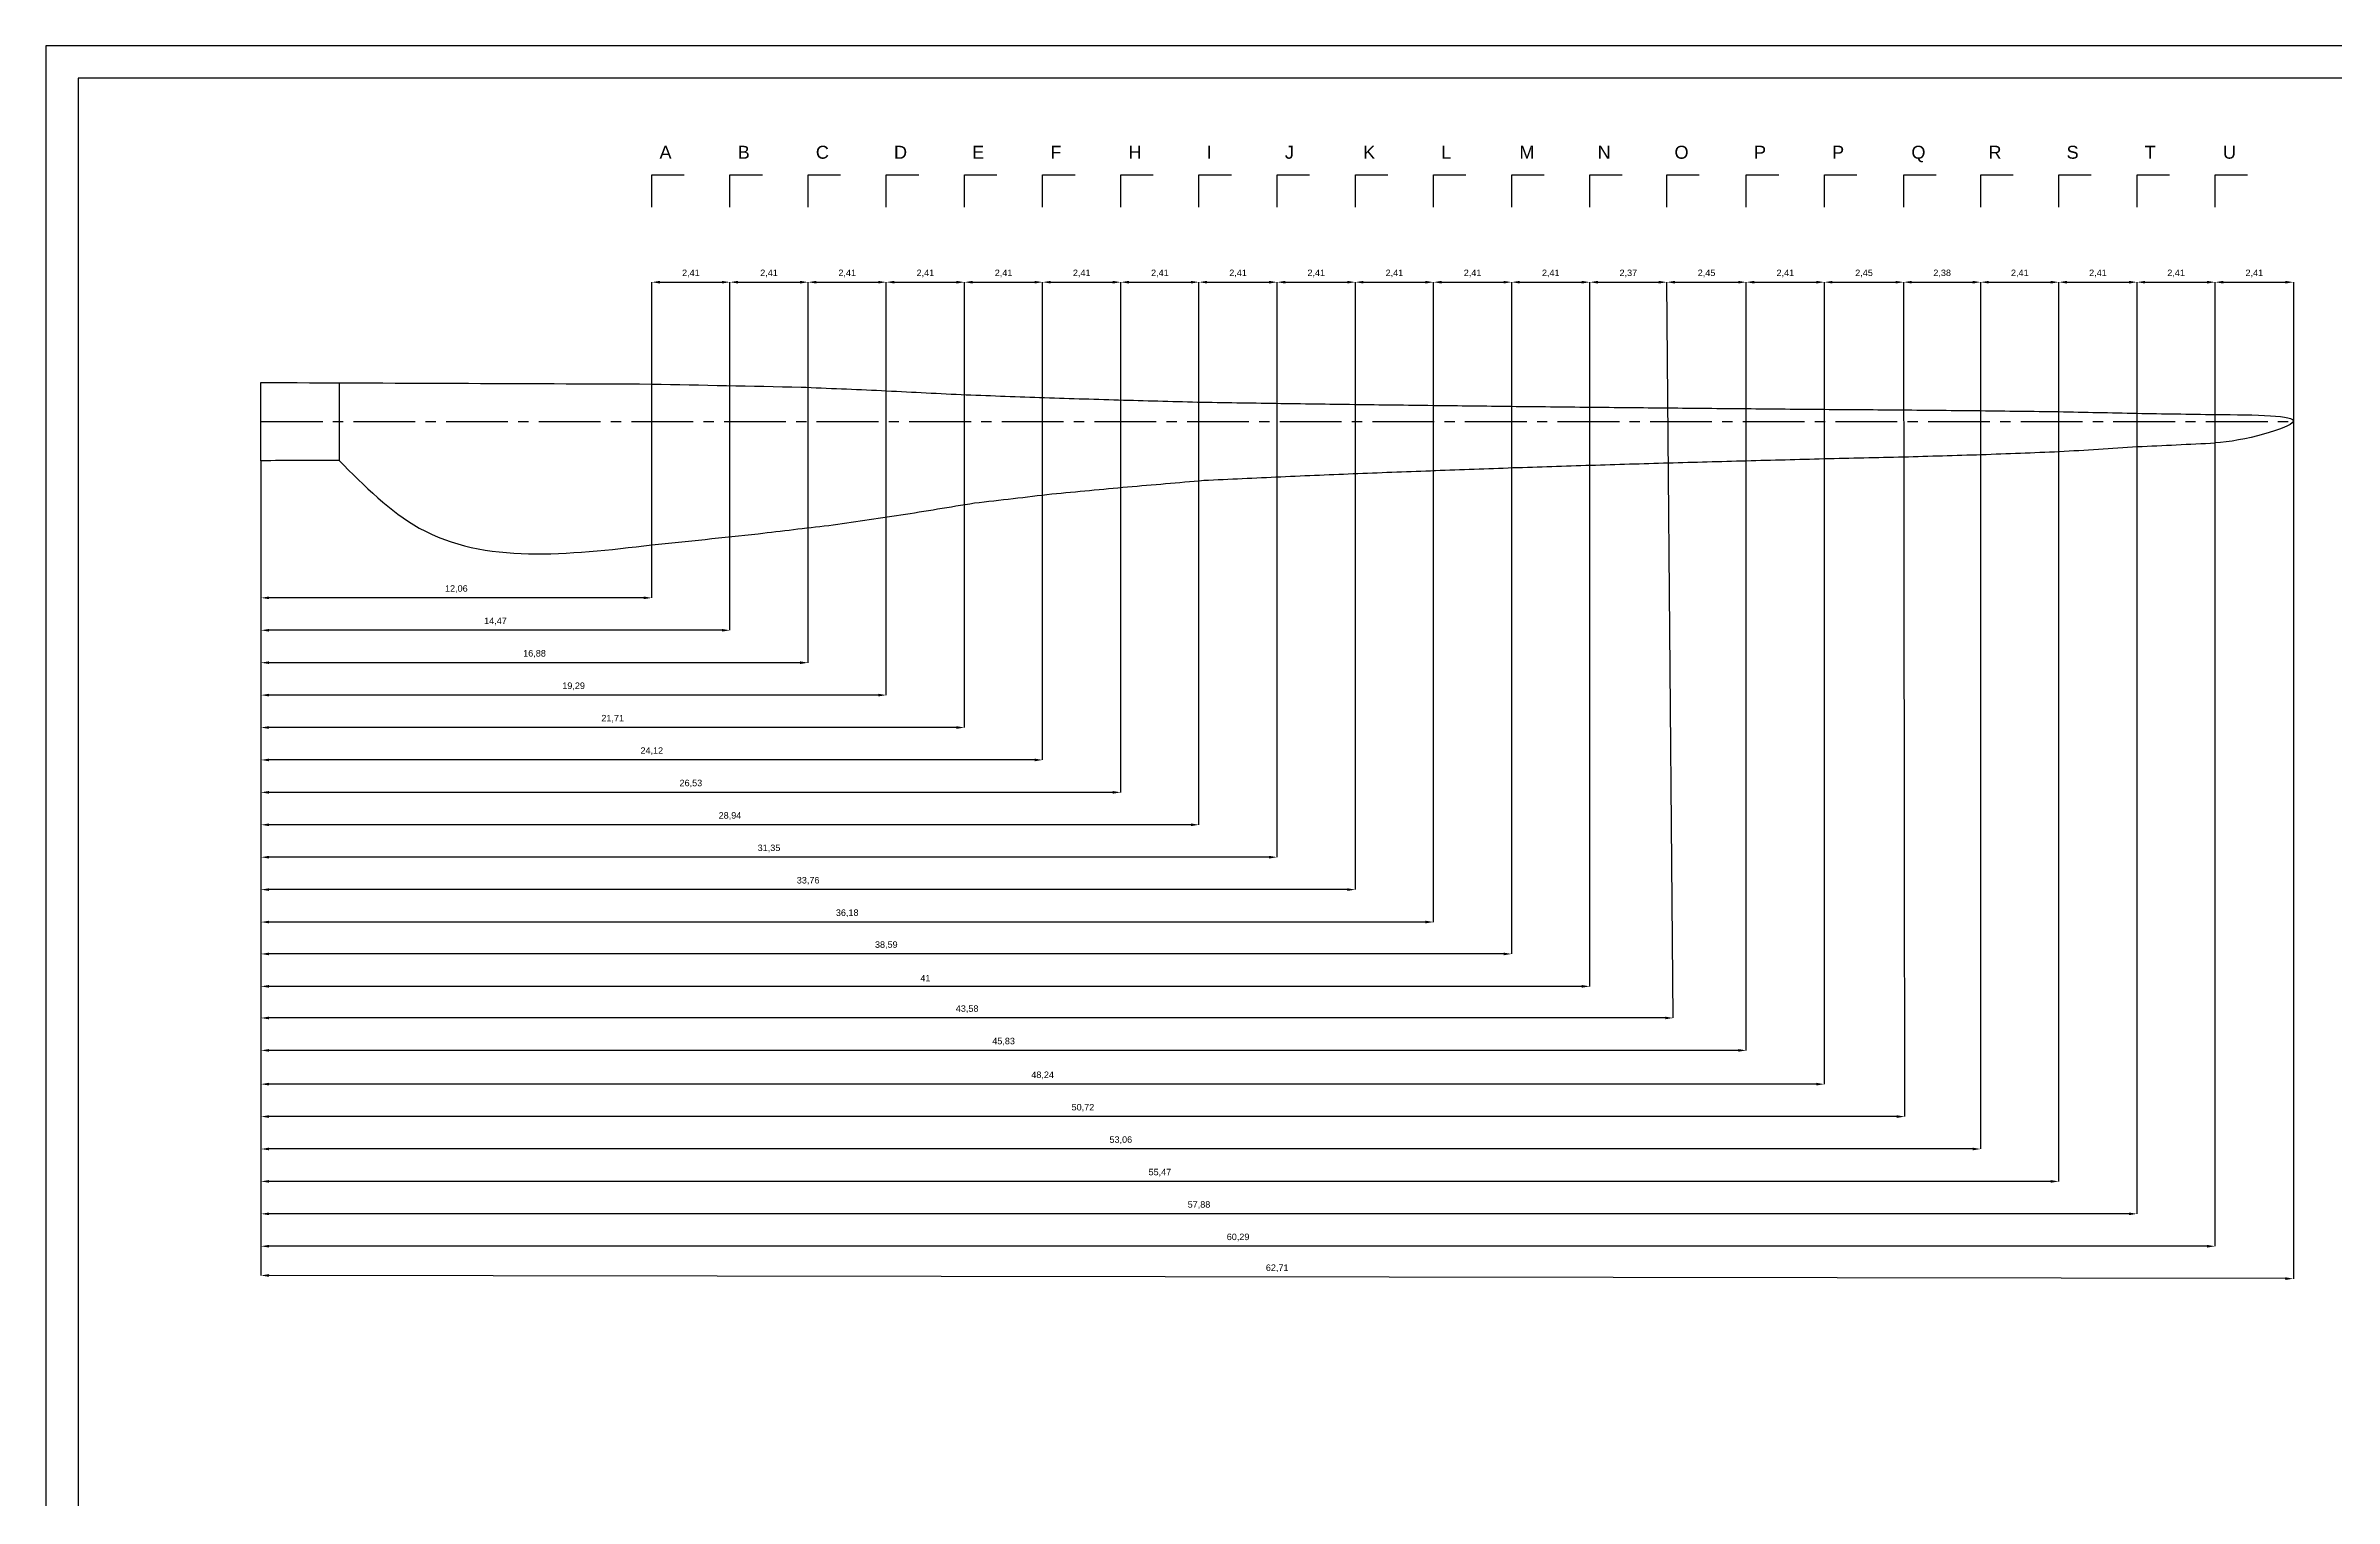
# Model space of a CAD drawing. Header units: millimetres. Extents: x -7 to 119, y -36 to 53.
# Drawn here: x -6.6 to 64, y 8.6 to 53.4 of the extents above; entities that cross this region are included whole.
import ezdxf

# ---------------------------------------------------------------- set-up
doc = ezdxf.new("R2010")
doc.units = ezdxf.units.MM
doc.linetypes.add('CENTER2', pattern=[28.575, 19.05, -3.175, 3.175, -3.175])
doc.layers.get('Defpoints').update_dxf_attribs({"true_color": 0xe71d36})
doc.layers.add('图层2', color=7, linetype='Continuous', true_color=0x791e94)
doc.layers.add('标注', color=7, linetype='Continuous', true_color=0x2ec4b6)
doc.styles.get("Standard").update_dxf_attribs({"font": 'arial.ttf'})
doc.dimstyles.new('ISO-25', dxfattribs={"dimtxt": 0.2, "dimasz": 0.25, "dimexe": 0, "dimexo": 0, "dimgap": 0.15, "dimtad": 1, "dimtxsty": 'Standard', "dimcen": 2.5, "dimadec": 0, "dimazin": 0, "dimtfac": 1, "dimtmove": 0, "dimatfit": 3, "dimfxl": 1, "dimarcsym": 0})

# ---------------------------------------------------------------- blocks, each defined once
blk = doc.blocks.new('*D2')
at = {"layer": 'Defpoints', "color": 0, "transparency": 16777216}
for p in [(12.059, 46.066), (14.471, 46.066), (14.471, 46.066)]:
    blk.add_point(p, dxfattribs=at)
at = {"layer": '图层2', "color": 0, "lineweight": -2, "transparency": 16777216}
blk.add_line((12.309, 46.066), (14.221, 46.066), dxfattribs=at)
at = {"layer": '图层2', "color": 0, "transparency": 16777216}
for points in [[(12.309, 46.107), (12.309, 46.024), (12.059, 46.066)], [(14.221, 46.107), (14.221, 46.024), (14.471, 46.066)]]:
    blk.add_solid(points, dxfattribs=at)
at = {"layer": '图层2', "color": 0, "transparency": 16777216, "insert": (13.265, 46.336), "char_height": 0.2, "attachment_point": 5}
blk.add_mtext('2,41', dxfattribs=at)
blk = doc.blocks.new('*D3')
at = {"layer": 'Defpoints', "color": 0, "transparency": 16777216}
for p in [(14.471, 46.066), (16.882, 46.066), (16.882, 46.066)]:
    blk.add_point(p, dxfattribs=at)
at = {"layer": '图层2', "color": 0, "lineweight": -2, "transparency": 16777216}
blk.add_line((14.721, 46.066), (16.632, 46.066), dxfattribs=at)
at = {"layer": '图层2', "color": 0, "transparency": 16777216}
for points in [[(14.721, 46.107), (14.721, 46.024), (14.471, 46.066)], [(16.632, 46.107), (16.632, 46.024), (16.882, 46.066)]]:
    blk.add_solid(points, dxfattribs=at)
at = {"layer": '图层2', "color": 0, "transparency": 16777216, "insert": (15.676, 46.336), "char_height": 0.2, "attachment_point": 5}
blk.add_mtext('2,41', dxfattribs=at)
blk = doc.blocks.new('*D4')
at = {"layer": 'Defpoints', "color": 0, "transparency": 16777216}
for p in [(16.882, 46.066), (19.294, 46.066), (19.294, 46.066)]:
    blk.add_point(p, dxfattribs=at)
at = {"layer": '图层2', "color": 0, "lineweight": -2, "transparency": 16777216}
blk.add_line((17.132, 46.066), (19.044, 46.066), dxfattribs=at)
at = {"layer": '图层2', "color": 0, "transparency": 16777216}
for points in [[(17.132, 46.107), (17.132, 46.024), (16.882, 46.066)], [(19.044, 46.107), (19.044, 46.024), (19.294, 46.066)]]:
    blk.add_solid(points, dxfattribs=at)
at = {"layer": '图层2', "color": 0, "transparency": 16777216, "insert": (18.088, 46.336), "char_height": 0.2, "attachment_point": 5}
blk.add_mtext('2,41', dxfattribs=at)
blk = doc.blocks.new('*D5')
at = {"layer": 'Defpoints', "color": 0, "transparency": 16777216}
for p in [(19.294, 46.066), (21.706, 46.066), (21.706, 46.066)]:
    blk.add_point(p, dxfattribs=at)
at = {"layer": '图层2', "color": 0, "lineweight": -2, "transparency": 16777216}
blk.add_line((19.544, 46.066), (21.456, 46.066), dxfattribs=at)
at = {"layer": '图层2', "color": 0, "transparency": 16777216}
for points in [[(19.544, 46.107), (19.544, 46.024), (19.294, 46.066)], [(21.456, 46.107), (21.456, 46.024), (21.706, 46.066)]]:
    blk.add_solid(points, dxfattribs=at)
at = {"layer": '图层2', "color": 0, "transparency": 16777216, "insert": (20.5, 46.336), "char_height": 0.2, "attachment_point": 5}
blk.add_mtext('2,41', dxfattribs=at)
blk = doc.blocks.new('*D6')
at = {"layer": 'Defpoints', "color": 0, "transparency": 16777216}
for p in [(21.706, 46.066), (24.118, 46.066), (24.118, 46.066)]:
    blk.add_point(p, dxfattribs=at)
at = {"layer": '图层2', "color": 0, "lineweight": -2, "transparency": 16777216}
blk.add_line((21.956, 46.066), (23.868, 46.066), dxfattribs=at)
at = {"layer": '图层2', "color": 0, "transparency": 16777216}
for points in [[(21.956, 46.107), (21.956, 46.024), (21.706, 46.066)], [(23.868, 46.107), (23.868, 46.024), (24.118, 46.066)]]:
    blk.add_solid(points, dxfattribs=at)
at = {"layer": '图层2', "color": 0, "transparency": 16777216, "insert": (22.912, 46.336), "char_height": 0.2, "attachment_point": 5}
blk.add_mtext('2,41', dxfattribs=at)
blk = doc.blocks.new('*D7')
at = {"layer": 'Defpoints', "color": 0, "transparency": 16777216}
for p in [(24.118, 46.066), (26.529, 46.066), (26.529, 46.066)]:
    blk.add_point(p, dxfattribs=at)
at = {"layer": '图层2', "color": 0, "lineweight": -2, "transparency": 16777216}
blk.add_line((24.368, 46.066), (26.279, 46.066), dxfattribs=at)
at = {"layer": '图层2', "color": 0, "transparency": 16777216}
for points in [[(24.368, 46.107), (24.368, 46.024), (24.118, 46.066)], [(26.279, 46.107), (26.279, 46.024), (26.529, 46.066)]]:
    blk.add_solid(points, dxfattribs=at)
at = {"layer": '图层2', "color": 0, "transparency": 16777216, "insert": (25.323, 46.336), "char_height": 0.2, "attachment_point": 5}
blk.add_mtext('2,41', dxfattribs=at)
blk = doc.blocks.new('*D8')
at = {"layer": 'Defpoints', "color": 0, "transparency": 16777216}
for p in [(26.529, 46.066), (28.941, 46.066), (28.941, 46.066)]:
    blk.add_point(p, dxfattribs=at)
at = {"layer": '图层2', "color": 0, "lineweight": -2, "transparency": 16777216}
blk.add_line((26.779, 46.066), (28.691, 46.066), dxfattribs=at)
at = {"layer": '图层2', "color": 0, "transparency": 16777216}
for points in [[(26.779, 46.107), (26.779, 46.024), (26.529, 46.066)], [(28.691, 46.107), (28.691, 46.024), (28.941, 46.066)]]:
    blk.add_solid(points, dxfattribs=at)
at = {"layer": '图层2', "color": 0, "transparency": 16777216, "insert": (27.735, 46.336), "char_height": 0.2, "attachment_point": 5}
blk.add_mtext('2,41', dxfattribs=at)
blk = doc.blocks.new('*D9')
at = {"layer": 'Defpoints', "color": 0, "transparency": 16777216}
for p in [(28.941, 46.066), (31.353, 46.066), (31.353, 46.066)]:
    blk.add_point(p, dxfattribs=at)
at = {"layer": '图层2', "color": 0, "lineweight": -2, "transparency": 16777216}
blk.add_line((29.191, 46.066), (31.103, 46.066), dxfattribs=at)
at = {"layer": '图层2', "color": 0, "transparency": 16777216}
for points in [[(29.191, 46.107), (29.191, 46.024), (28.941, 46.066)], [(31.103, 46.107), (31.103, 46.024), (31.353, 46.066)]]:
    blk.add_solid(points, dxfattribs=at)
at = {"layer": '图层2', "color": 0, "transparency": 16777216, "insert": (30.147, 46.336), "char_height": 0.2, "attachment_point": 5}
blk.add_mtext('2,41', dxfattribs=at)
blk = doc.blocks.new('*D10')
at = {"layer": 'Defpoints', "color": 0, "transparency": 16777216}
for p in [(31.353, 46.066), (33.765, 46.066), (33.765, 46.066)]:
    blk.add_point(p, dxfattribs=at)
at = {"layer": '图层2', "color": 0, "lineweight": -2, "transparency": 16777216}
blk.add_line((31.603, 46.066), (33.515, 46.066), dxfattribs=at)
at = {"layer": '图层2', "color": 0, "transparency": 16777216}
for points in [[(31.603, 46.107), (31.603, 46.024), (31.353, 46.066)], [(33.515, 46.107), (33.515, 46.024), (33.765, 46.066)]]:
    blk.add_solid(points, dxfattribs=at)
at = {"layer": '图层2', "color": 0, "transparency": 16777216, "insert": (32.559, 46.336), "char_height": 0.2, "attachment_point": 5}
blk.add_mtext('2,41', dxfattribs=at)
blk = doc.blocks.new('*D11')
at = {"layer": 'Defpoints', "color": 0, "transparency": 16777216}
for p in [(33.765, 46.066), (36.176, 46.066), (36.176, 46.066)]:
    blk.add_point(p, dxfattribs=at)
at = {"layer": '图层2', "color": 0, "lineweight": -2, "transparency": 16777216}
blk.add_line((34.015, 46.066), (35.926, 46.066), dxfattribs=at)
at = {"layer": '图层2', "color": 0, "transparency": 16777216}
for points in [[(34.015, 46.107), (34.015, 46.024), (33.765, 46.066)], [(35.926, 46.107), (35.926, 46.024), (36.176, 46.066)]]:
    blk.add_solid(points, dxfattribs=at)
at = {"layer": '图层2', "color": 0, "transparency": 16777216, "insert": (34.971, 46.336), "char_height": 0.2, "attachment_point": 5}
blk.add_mtext('2,41', dxfattribs=at)
blk = doc.blocks.new('*D12')
at = {"layer": 'Defpoints', "color": 0, "transparency": 16777216}
for p in [(36.176, 46.066), (38.588, 46.066), (38.588, 46.066)]:
    blk.add_point(p, dxfattribs=at)
at = {"layer": '图层2', "color": 0, "lineweight": -2, "transparency": 16777216}
blk.add_line((36.426, 46.066), (38.338, 46.066), dxfattribs=at)
at = {"layer": '图层2', "color": 0, "transparency": 16777216}
for points in [[(36.426, 46.107), (36.426, 46.024), (36.176, 46.066)], [(38.338, 46.107), (38.338, 46.024), (38.588, 46.066)]]:
    blk.add_solid(points, dxfattribs=at)
at = {"layer": '图层2', "color": 0, "transparency": 16777216, "insert": (37.382, 46.336), "char_height": 0.2, "attachment_point": 5}
blk.add_mtext('2,41', dxfattribs=at)
blk = doc.blocks.new('*D13')
at = {"layer": 'Defpoints', "color": 0, "transparency": 16777216}
for p in [(38.588, 46.066), (41, 46.066), (41, 46.066)]:
    blk.add_point(p, dxfattribs=at)
at = {"layer": '图层2', "color": 0, "lineweight": -2, "transparency": 16777216}
blk.add_line((38.838, 46.066), (40.75, 46.066), dxfattribs=at)
at = {"layer": '图层2', "color": 0, "transparency": 16777216}
for points in [[(38.838, 46.107), (38.838, 46.024), (38.588, 46.066)], [(40.75, 46.107), (40.75, 46.024), (41, 46.066)]]:
    blk.add_solid(points, dxfattribs=at)
at = {"layer": '图层2', "color": 0, "transparency": 16777216, "insert": (39.794, 46.336), "char_height": 0.2, "attachment_point": 5}
blk.add_mtext('2,41', dxfattribs=at)
blk = doc.blocks.new('*D14')
at = {"layer": 'Defpoints', "color": 0, "transparency": 16777216}
for p in [(41, 46.066), (43.373, 46.066), (43.373, 46.066)]:
    blk.add_point(p, dxfattribs=at)
at = {"layer": '图层2', "color": 0, "lineweight": -2, "transparency": 16777216}
blk.add_line((41.25, 46.066), (43.123, 46.066), dxfattribs=at)
at = {"layer": '图层2', "color": 0, "transparency": 16777216}
for points in [[(41.25, 46.107), (41.25, 46.024), (41, 46.066)], [(43.123, 46.107), (43.123, 46.024), (43.373, 46.066)]]:
    blk.add_solid(points, dxfattribs=at)
at = {"layer": '图层2', "color": 0, "transparency": 16777216, "insert": (42.187, 46.336), "char_height": 0.2, "attachment_point": 5}
blk.add_mtext('2,37', dxfattribs=at)
blk = doc.blocks.new('*D15')
at = {"layer": 'Defpoints', "color": 0, "transparency": 16777216}
for p in [(43.373, 46.066), (45.826, 46.066), (45.826, 46.066)]:
    blk.add_point(p, dxfattribs=at)
at = {"layer": '图层2', "color": 0, "lineweight": -2, "transparency": 16777216}
blk.add_line((43.623, 46.066), (45.576, 46.066), dxfattribs=at)
at = {"layer": '图层2', "color": 0, "transparency": 16777216}
for points in [[(43.623, 46.107), (43.623, 46.024), (43.373, 46.066)], [(45.576, 46.107), (45.576, 46.024), (45.826, 46.066)]]:
    blk.add_solid(points, dxfattribs=at)
at = {"layer": '图层2', "color": 0, "transparency": 16777216, "insert": (44.6, 46.336), "char_height": 0.2, "attachment_point": 5}
blk.add_mtext('2,45', dxfattribs=at)
blk = doc.blocks.new('*D16')
at = {"layer": 'Defpoints', "color": 0, "transparency": 16777216}
for p in [(45.826, 46.066), (48.235, 46.066), (48.235, 46.066)]:
    blk.add_point(p, dxfattribs=at)
at = {"layer": '图层2', "color": 0, "lineweight": -2, "transparency": 16777216}
blk.add_line((46.076, 46.066), (47.985, 46.066), dxfattribs=at)
at = {"layer": '图层2', "color": 0, "transparency": 16777216}
for points in [[(46.076, 46.107), (46.076, 46.024), (45.826, 46.066)], [(47.985, 46.107), (47.985, 46.024), (48.235, 46.066)]]:
    blk.add_solid(points, dxfattribs=at)
at = {"layer": '图层2', "color": 0, "transparency": 16777216, "insert": (47.031, 46.336), "char_height": 0.2, "attachment_point": 5}
blk.add_mtext('2,41', dxfattribs=at)
blk = doc.blocks.new('*D17')
at = {"layer": 'Defpoints', "color": 0, "transparency": 16777216}
for p in [(48.235, 46.066), (50.682, 46.066), (50.682, 46.066)]:
    blk.add_point(p, dxfattribs=at)
at = {"layer": '图层2', "color": 0, "lineweight": -2, "transparency": 16777216}
blk.add_line((48.485, 46.066), (50.432, 46.066), dxfattribs=at)
at = {"layer": '图层2', "color": 0, "transparency": 16777216}
for points in [[(48.485, 46.107), (48.485, 46.024), (48.235, 46.066)], [(50.432, 46.107), (50.432, 46.024), (50.682, 46.066)]]:
    blk.add_solid(points, dxfattribs=at)
at = {"layer": '图层2', "color": 0, "transparency": 16777216, "insert": (49.459, 46.336), "char_height": 0.2, "attachment_point": 5}
blk.add_mtext('2,45', dxfattribs=at)
blk = doc.blocks.new('*D18')
at = {"layer": 'Defpoints', "color": 0, "transparency": 16777216}
for p in [(50.682, 46.066), (53.059, 46.066), (53.059, 46.066)]:
    blk.add_point(p, dxfattribs=at)
at = {"layer": '图层2', "color": 0, "lineweight": -2, "transparency": 16777216}
blk.add_line((50.932, 46.066), (52.809, 46.066), dxfattribs=at)
at = {"layer": '图层2', "color": 0, "transparency": 16777216}
for points in [[(50.932, 46.107), (50.932, 46.024), (50.682, 46.066)], [(52.809, 46.107), (52.809, 46.024), (53.059, 46.066)]]:
    blk.add_solid(points, dxfattribs=at)
at = {"layer": '图层2', "color": 0, "transparency": 16777216, "insert": (51.87, 46.336), "char_height": 0.2, "attachment_point": 5}
blk.add_mtext('2,38', dxfattribs=at)
blk = doc.blocks.new('*D19')
at = {"layer": 'Defpoints', "color": 0, "transparency": 16777216}
for p in [(53.059, 46.066), (55.47, 46.066), (55.47, 46.066)]:
    blk.add_point(p, dxfattribs=at)
at = {"layer": '图层2', "color": 0, "lineweight": -2, "transparency": 16777216}
blk.add_line((53.309, 46.066), (55.22, 46.066), dxfattribs=at)
at = {"layer": '图层2', "color": 0, "transparency": 16777216}
for points in [[(53.309, 46.107), (53.309, 46.024), (53.059, 46.066)], [(55.22, 46.107), (55.22, 46.024), (55.47, 46.066)]]:
    blk.add_solid(points, dxfattribs=at)
at = {"layer": '图层2', "color": 0, "transparency": 16777216, "insert": (54.265, 46.336), "char_height": 0.2, "attachment_point": 5}
blk.add_mtext('2,41', dxfattribs=at)
blk = doc.blocks.new('*D20')
at = {"layer": 'Defpoints', "color": 0, "transparency": 16777216}
for p in [(55.47, 46.066), (57.882, 46.066), (57.882, 46.066)]:
    blk.add_point(p, dxfattribs=at)
at = {"layer": '图层2', "color": 0, "lineweight": -2, "transparency": 16777216}
blk.add_line((55.72, 46.066), (57.632, 46.066), dxfattribs=at)
at = {"layer": '图层2', "color": 0, "transparency": 16777216}
for points in [[(55.72, 46.107), (55.72, 46.024), (55.47, 46.066)], [(57.632, 46.107), (57.632, 46.024), (57.882, 46.066)]]:
    blk.add_solid(points, dxfattribs=at)
at = {"layer": '图层2', "color": 0, "transparency": 16777216, "insert": (56.676, 46.336), "char_height": 0.2, "attachment_point": 5}
blk.add_mtext('2,41', dxfattribs=at)
blk = doc.blocks.new('*D21')
at = {"layer": 'Defpoints', "color": 0, "transparency": 16777216}
for p in [(57.882, 46.066), (60.294, 46.066), (60.294, 46.066)]:
    blk.add_point(p, dxfattribs=at)
at = {"layer": '图层2', "color": 0, "lineweight": -2, "transparency": 16777216}
blk.add_line((58.132, 46.066), (60.044, 46.066), dxfattribs=at)
at = {"layer": '图层2', "color": 0, "transparency": 16777216}
for points in [[(58.132, 46.107), (58.132, 46.024), (57.882, 46.066)], [(60.044, 46.107), (60.044, 46.024), (60.294, 46.066)]]:
    blk.add_solid(points, dxfattribs=at)
at = {"layer": '图层2', "color": 0, "transparency": 16777216, "insert": (59.088, 46.336), "char_height": 0.2, "attachment_point": 5}
blk.add_mtext('2,41', dxfattribs=at)
blk = doc.blocks.new('*D22')
at = {"layer": 'Defpoints', "color": 0, "transparency": 16777216}
for p in [(0, 36.329), (0, 36.329), (12.059, 36.329)]:
    blk.add_point(p, dxfattribs=at)
at = {"layer": '图层2', "color": 0, "lineweight": -2, "transparency": 16777216}
blk.add_line((11.809, 36.329), (0.25, 36.329), dxfattribs=at)
at = {"layer": '图层2', "color": 0, "transparency": 16777216}
for points in [[(0.25, 36.371), (0.25, 36.288), (0, 36.329)], [(11.809, 36.371), (11.809, 36.288), (12.059, 36.329)]]:
    blk.add_solid(points, dxfattribs=at)
at = {"layer": '图层2', "color": 0, "transparency": 16777216, "insert": (6.029, 36.6), "char_height": 0.2, "attachment_point": 5}
blk.add_mtext('12,06', dxfattribs=at)
blk = doc.blocks.new('*D23')
at = {"layer": 'Defpoints', "color": 0, "transparency": 16777216}
for p in [(0, 35.329), (0, 35.329), (14.471, 35.329)]:
    blk.add_point(p, dxfattribs=at)
at = {"layer": '图层2', "color": 0, "lineweight": -2, "transparency": 16777216}
blk.add_line((14.221, 35.329), (0.25, 35.329), dxfattribs=at)
at = {"layer": '图层2', "color": 0, "transparency": 16777216}
for points in [[(0.25, 35.371), (0.25, 35.288), (0, 35.329)], [(14.221, 35.371), (14.221, 35.288), (14.471, 35.329)]]:
    blk.add_solid(points, dxfattribs=at)
at = {"layer": '图层2', "color": 0, "transparency": 16777216, "insert": (7.235, 35.6), "char_height": 0.2, "attachment_point": 5}
blk.add_mtext('14,47', dxfattribs=at)
blk = doc.blocks.new('*D24')
at = {"layer": 'Defpoints', "color": 0, "transparency": 16777216}
for p in [(0, 34.329), (0, 34.329), (16.882, 34.329)]:
    blk.add_point(p, dxfattribs=at)
at = {"layer": '图层2', "color": 0, "lineweight": -2, "transparency": 16777216}
blk.add_line((16.632, 34.329), (0.25, 34.329), dxfattribs=at)
at = {"layer": '图层2', "color": 0, "transparency": 16777216}
for points in [[(0.25, 34.371), (0.25, 34.288), (0, 34.329)], [(16.632, 34.371), (16.632, 34.288), (16.882, 34.329)]]:
    blk.add_solid(points, dxfattribs=at)
at = {"layer": '图层2', "color": 0, "transparency": 16777216, "insert": (8.441, 34.6), "char_height": 0.2, "attachment_point": 5}
blk.add_mtext('16,88', dxfattribs=at)
blk = doc.blocks.new('*D25')
at = {"layer": 'Defpoints', "color": 0, "transparency": 16777216}
for p in [(0, 33.329), (0, 33.329), (19.294, 33.329)]:
    blk.add_point(p, dxfattribs=at)
at = {"layer": '图层2', "color": 0, "lineweight": -2, "transparency": 16777216}
blk.add_line((19.044, 33.329), (0.25, 33.329), dxfattribs=at)
at = {"layer": '图层2', "color": 0, "transparency": 16777216}
for points in [[(0.25, 33.371), (0.25, 33.288), (0, 33.329)], [(19.044, 33.371), (19.044, 33.288), (19.294, 33.329)]]:
    blk.add_solid(points, dxfattribs=at)
at = {"layer": '图层2', "color": 0, "transparency": 16777216, "insert": (9.647, 33.6), "char_height": 0.2, "attachment_point": 5}
blk.add_mtext('19,29', dxfattribs=at)
blk = doc.blocks.new('*D26')
at = {"layer": 'Defpoints', "color": 0, "transparency": 16777216}
for p in [(0, 32.329), (0, 32.329), (21.706, 32.329)]:
    blk.add_point(p, dxfattribs=at)
at = {"layer": '图层2', "color": 0, "lineweight": -2, "transparency": 16777216}
blk.add_line((21.456, 32.329), (0.25, 32.329), dxfattribs=at)
at = {"layer": '图层2', "color": 0, "transparency": 16777216}
for points in [[(0.25, 32.371), (0.25, 32.288), (0, 32.329)], [(21.456, 32.371), (21.456, 32.288), (21.706, 32.329)]]:
    blk.add_solid(points, dxfattribs=at)
at = {"layer": '图层2', "color": 0, "transparency": 16777216, "insert": (10.853, 32.6), "char_height": 0.2, "attachment_point": 5}
blk.add_mtext('21,71', dxfattribs=at)
blk = doc.blocks.new('*D27')
at = {"layer": 'Defpoints', "color": 0, "transparency": 16777216}
for p in [(0, 31.329), (0, 31.329), (24.118, 31.329)]:
    blk.add_point(p, dxfattribs=at)
at = {"layer": '图层2', "color": 0, "lineweight": -2, "transparency": 16777216}
blk.add_line((23.868, 31.329), (0.25, 31.329), dxfattribs=at)
at = {"layer": '图层2', "color": 0, "transparency": 16777216}
for points in [[(0.25, 31.371), (0.25, 31.288), (0, 31.329)], [(23.868, 31.371), (23.868, 31.288), (24.118, 31.329)]]:
    blk.add_solid(points, dxfattribs=at)
at = {"layer": '图层2', "color": 0, "transparency": 16777216, "insert": (12.059, 31.6), "char_height": 0.2, "attachment_point": 5}
blk.add_mtext('24,12', dxfattribs=at)
blk = doc.blocks.new('*D28')
at = {"layer": 'Defpoints', "color": 0, "transparency": 16777216}
for p in [(0, 30.329), (0, 30.329), (26.529, 30.329)]:
    blk.add_point(p, dxfattribs=at)
at = {"layer": '图层2', "color": 0, "lineweight": -2, "transparency": 16777216}
blk.add_line((26.279, 30.329), (0.25, 30.329), dxfattribs=at)
at = {"layer": '图层2', "color": 0, "transparency": 16777216}
for points in [[(0.25, 30.371), (0.25, 30.288), (0, 30.329)], [(26.279, 30.371), (26.279, 30.288), (26.529, 30.329)]]:
    blk.add_solid(points, dxfattribs=at)
at = {"layer": '图层2', "color": 0, "transparency": 16777216, "insert": (13.265, 30.6), "char_height": 0.2, "attachment_point": 5}
blk.add_mtext('26,53', dxfattribs=at)
blk = doc.blocks.new('*D29')
at = {"layer": 'Defpoints', "color": 0, "transparency": 16777216}
for p in [(0, 29.329), (0, 29.329), (28.941, 29.329)]:
    blk.add_point(p, dxfattribs=at)
at = {"layer": '图层2', "color": 0, "lineweight": -2, "transparency": 16777216}
blk.add_line((28.691, 29.329), (0.25, 29.329), dxfattribs=at)
at = {"layer": '图层2', "color": 0, "transparency": 16777216}
for points in [[(0.25, 29.371), (0.25, 29.288), (0, 29.329)], [(28.691, 29.371), (28.691, 29.288), (28.941, 29.329)]]:
    blk.add_solid(points, dxfattribs=at)
at = {"layer": '图层2', "color": 0, "transparency": 16777216, "insert": (14.471, 29.6), "char_height": 0.2, "attachment_point": 5}
blk.add_mtext('28,94', dxfattribs=at)
blk = doc.blocks.new('*D30')
at = {"layer": 'Defpoints', "color": 0, "transparency": 16777216}
for p in [(0, 28.329), (0, 28.329), (31.353, 28.329)]:
    blk.add_point(p, dxfattribs=at)
at = {"layer": '图层2', "color": 0, "lineweight": -2, "transparency": 16777216}
blk.add_line((31.103, 28.329), (0.25, 28.329), dxfattribs=at)
at = {"layer": '图层2', "color": 0, "transparency": 16777216}
for points in [[(0.25, 28.371), (0.25, 28.288), (0, 28.329)], [(31.103, 28.371), (31.103, 28.288), (31.353, 28.329)]]:
    blk.add_solid(points, dxfattribs=at)
at = {"layer": '图层2', "color": 0, "transparency": 16777216, "insert": (15.676, 28.6), "char_height": 0.2, "attachment_point": 5}
blk.add_mtext('31,35', dxfattribs=at)
blk = doc.blocks.new('*D31')
at = {"layer": 'Defpoints', "color": 0, "transparency": 16777216}
for p in [(0, 27.329), (0, 27.329), (33.765, 27.329)]:
    blk.add_point(p, dxfattribs=at)
at = {"layer": '图层2', "color": 0, "lineweight": -2, "transparency": 16777216}
blk.add_line((33.515, 27.329), (0.25, 27.329), dxfattribs=at)
at = {"layer": '图层2', "color": 0, "transparency": 16777216}
for points in [[(0.25, 27.371), (0.25, 27.288), (0, 27.329)], [(33.515, 27.371), (33.515, 27.288), (33.765, 27.329)]]:
    blk.add_solid(points, dxfattribs=at)
at = {"layer": '图层2', "color": 0, "transparency": 16777216, "insert": (16.882, 27.6), "char_height": 0.2, "attachment_point": 5}
blk.add_mtext('33,76', dxfattribs=at)
blk = doc.blocks.new('*D32')
at = {"layer": 'Defpoints', "color": 0, "transparency": 16777216}
for p in [(0, 26.329), (0, 26.329), (36.176, 26.329)]:
    blk.add_point(p, dxfattribs=at)
at = {"layer": '图层2', "color": 0, "lineweight": -2, "transparency": 16777216}
blk.add_line((35.926, 26.329), (0.25, 26.329), dxfattribs=at)
at = {"layer": '图层2', "color": 0, "transparency": 16777216}
for points in [[(0.25, 26.371), (0.25, 26.288), (0, 26.329)], [(35.926, 26.371), (35.926, 26.288), (36.176, 26.329)]]:
    blk.add_solid(points, dxfattribs=at)
at = {"layer": '图层2', "color": 0, "transparency": 16777216, "insert": (18.088, 26.6), "char_height": 0.2, "attachment_point": 5}
blk.add_mtext('36,18', dxfattribs=at)
blk = doc.blocks.new('*D33')
at = {"layer": 'Defpoints', "color": 0, "transparency": 16777216}
for p in [(0, 25.345), (0, 25.345), (38.588, 25.345)]:
    blk.add_point(p, dxfattribs=at)
at = {"layer": '图层2', "color": 0, "lineweight": -2, "transparency": 16777216}
blk.add_line((38.338, 25.345), (0.25, 25.345), dxfattribs=at)
at = {"layer": '图层2', "color": 0, "transparency": 16777216}
for points in [[(0.25, 25.387), (0.25, 25.304), (0, 25.345)], [(38.338, 25.387), (38.338, 25.304), (38.588, 25.345)]]:
    blk.add_solid(points, dxfattribs=at)
at = {"layer": '图层2', "color": 0, "transparency": 16777216, "insert": (19.294, 25.616), "char_height": 0.2, "attachment_point": 5}
blk.add_mtext('38,59', dxfattribs=at)
blk = doc.blocks.new('*D34')
at = {"layer": 'Defpoints', "color": 0, "transparency": 16777216}
for p in [(0, 24.345), (0, 24.345), (41, 24.345)]:
    blk.add_point(p, dxfattribs=at)
at = {"layer": '图层2', "color": 0, "lineweight": -2, "transparency": 16777216}
blk.add_line((40.75, 24.345), (0.25, 24.345), dxfattribs=at)
at = {"layer": '图层2', "color": 0, "transparency": 16777216}
for points in [[(0.25, 24.387), (0.25, 24.304), (0, 24.345)], [(40.75, 24.387), (40.75, 24.304), (41, 24.345)]]:
    blk.add_solid(points, dxfattribs=at)
at = {"layer": '图层2', "color": 0, "transparency": 16777216, "insert": (20.5, 24.596), "char_height": 0.2, "attachment_point": 5}
blk.add_mtext('41', dxfattribs=at)
blk = doc.blocks.new('*D35')
at = {"layer": 'Defpoints', "color": 0, "transparency": 16777216}
for p in [(0, 23.37), (0, 23.37), (43.575, 23.37)]:
    blk.add_point(p, dxfattribs=at)
at = {"layer": '图层2', "color": 0, "lineweight": -2, "transparency": 16777216}
blk.add_line((43.325, 23.37), (0.25, 23.37), dxfattribs=at)
at = {"layer": '图层2', "color": 0, "transparency": 16777216}
for points in [[(0.25, 23.412), (0.25, 23.329), (0, 23.37)], [(43.325, 23.412), (43.325, 23.329), (43.575, 23.37)]]:
    blk.add_solid(points, dxfattribs=at)
at = {"layer": '图层2', "color": 0, "transparency": 16777216, "insert": (21.788, 23.641), "char_height": 0.2, "attachment_point": 5}
blk.add_mtext('43,58', dxfattribs=at)
blk = doc.blocks.new('*D36')
at = {"layer": 'Defpoints', "color": 0, "transparency": 16777216}
for p in [(0, 22.37), (0, 22.37), (45.826, 22.37)]:
    blk.add_point(p, dxfattribs=at)
at = {"layer": '图层2', "color": 0, "lineweight": -2, "transparency": 16777216}
blk.add_line((45.576, 22.37), (0.25, 22.37), dxfattribs=at)
at = {"layer": '图层2', "color": 0, "transparency": 16777216}
for points in [[(0.25, 22.412), (0.25, 22.329), (0, 22.37)], [(45.576, 22.412), (45.576, 22.329), (45.826, 22.37)]]:
    blk.add_solid(points, dxfattribs=at)
at = {"layer": '图层2', "color": 0, "transparency": 16777216, "insert": (22.913, 22.641), "char_height": 0.2, "attachment_point": 5}
blk.add_mtext('45,83', dxfattribs=at)
blk = doc.blocks.new('*D37')
at = {"layer": 'Defpoints', "color": 0, "transparency": 16777216}
for p in [(0, 21.329), (0, 21.329), (48.235, 21.329)]:
    blk.add_point(p, dxfattribs=at)
at = {"layer": '图层2', "color": 0, "lineweight": -2, "transparency": 16777216}
blk.add_line((47.985, 21.329), (0.25, 21.329), dxfattribs=at)
at = {"layer": '图层2', "color": 0, "transparency": 16777216}
for points in [[(0.25, 21.371), (0.25, 21.288), (0, 21.329)], [(47.985, 21.371), (47.985, 21.288), (48.235, 21.329)]]:
    blk.add_solid(points, dxfattribs=at)
at = {"layer": '图层2', "color": 0, "transparency": 16777216, "insert": (24.118, 21.6), "char_height": 0.2, "attachment_point": 5}
blk.add_mtext('48,24', dxfattribs=at)
blk = doc.blocks.new('*D38')
at = {"layer": 'Defpoints', "color": 0, "transparency": 16777216}
for p in [(0, 20.329), (0, 20.329), (50.719, 20.329)]:
    blk.add_point(p, dxfattribs=at)
at = {"layer": '图层2', "color": 0, "lineweight": -2, "transparency": 16777216}
blk.add_line((50.469, 20.329), (0.25, 20.329), dxfattribs=at)
at = {"layer": '图层2', "color": 0, "transparency": 16777216}
for points in [[(0.25, 20.371), (0.25, 20.288), (0, 20.329)], [(50.469, 20.371), (50.469, 20.288), (50.719, 20.329)]]:
    blk.add_solid(points, dxfattribs=at)
at = {"layer": '图层2', "color": 0, "transparency": 16777216, "insert": (25.36, 20.6), "char_height": 0.2, "attachment_point": 5}
blk.add_mtext('50,72', dxfattribs=at)
blk = doc.blocks.new('*D39')
at = {"layer": 'Defpoints', "color": 0, "transparency": 16777216}
for p in [(0, 19.329), (0, 19.329), (53.059, 19.329)]:
    blk.add_point(p, dxfattribs=at)
at = {"layer": '图层2', "color": 0, "lineweight": -2, "transparency": 16777216}
blk.add_line((52.809, 19.329), (0.25, 19.329), dxfattribs=at)
at = {"layer": '图层2', "color": 0, "transparency": 16777216}
for points in [[(0.25, 19.371), (0.25, 19.288), (0, 19.329)], [(52.809, 19.371), (52.809, 19.288), (53.059, 19.329)]]:
    blk.add_solid(points, dxfattribs=at)
at = {"layer": '图层2', "color": 0, "transparency": 16777216, "insert": (26.529, 19.6), "char_height": 0.2, "attachment_point": 5}
blk.add_mtext('53,06', dxfattribs=at)
blk = doc.blocks.new('*D40')
at = {"layer": 'Defpoints', "color": 0, "transparency": 16777216}
for p in [(0, 18.329), (0, 18.329), (55.47, 18.329)]:
    blk.add_point(p, dxfattribs=at)
at = {"layer": '图层2', "color": 0, "lineweight": -2, "transparency": 16777216}
blk.add_line((55.22, 18.329), (0.25, 18.329), dxfattribs=at)
at = {"layer": '图层2', "color": 0, "transparency": 16777216}
for points in [[(0.25, 18.371), (0.25, 18.288), (0, 18.329)], [(55.22, 18.371), (55.22, 18.288), (55.47, 18.329)]]:
    blk.add_solid(points, dxfattribs=at)
at = {"layer": '图层2', "color": 0, "transparency": 16777216, "insert": (27.735, 18.599), "char_height": 0.2, "attachment_point": 5}
blk.add_mtext('55,47', dxfattribs=at)
blk = doc.blocks.new('*D41')
at = {"layer": 'Defpoints', "color": 0, "transparency": 16777216}
for p in [(0, 17.329), (0, 17.329), (57.882, 17.329)]:
    blk.add_point(p, dxfattribs=at)
at = {"layer": '图层2', "color": 0, "lineweight": -2, "transparency": 16777216}
blk.add_line((57.632, 17.329), (0.25, 17.329), dxfattribs=at)
at = {"layer": '图层2', "color": 0, "transparency": 16777216}
for points in [[(0.25, 17.371), (0.25, 17.288), (0, 17.329)], [(57.632, 17.371), (57.632, 17.288), (57.882, 17.329)]]:
    blk.add_solid(points, dxfattribs=at)
at = {"layer": '图层2', "color": 0, "transparency": 16777216, "insert": (28.941, 17.6), "char_height": 0.2, "attachment_point": 5}
blk.add_mtext('57,88', dxfattribs=at)
blk = doc.blocks.new('*D42')
at = {"layer": 'Defpoints', "color": 0, "transparency": 16777216}
for p in [(0, 16.329), (0, 16.329), (60.294, 16.329)]:
    blk.add_point(p, dxfattribs=at)
at = {"layer": '图层2', "color": 0, "lineweight": -2, "transparency": 16777216}
blk.add_line((60.044, 16.329), (0.25, 16.329), dxfattribs=at)
at = {"layer": '图层2', "color": 0, "transparency": 16777216}
for points in [[(0.25, 16.371), (0.25, 16.288), (0, 16.329)], [(60.044, 16.371), (60.044, 16.288), (60.294, 16.329)]]:
    blk.add_solid(points, dxfattribs=at)
at = {"layer": '图层2', "color": 0, "transparency": 16777216, "insert": (30.147, 16.6), "char_height": 0.2, "attachment_point": 5}
blk.add_mtext('60,29', dxfattribs=at)
blk = doc.blocks.new('*D43')
at = {"layer": 'Defpoints', "color": 0, "transparency": 16777216}
for p in [(0, 15.428), (0, 15.428), (62.706, 15.329)]:
    blk.add_point(p, dxfattribs=at)
at = {"layer": '图层2', "color": 0, "lineweight": -2, "transparency": 16777216}
blk.add_line((62.456, 15.33), (0.25, 15.428), dxfattribs=at)
at = {"layer": '图层2', "color": 0, "transparency": 16777216}
for points in [[(0.25, 15.469), (0.25, 15.386), (0, 15.428)], [(62.456, 15.372), (62.456, 15.288), (62.706, 15.329)]]:
    blk.add_solid(points, dxfattribs=at)
at = {"layer": '图层2', "color": 0, "transparency": 16777216, "insert": (31.353, 15.649), "char_height": 0.2, "attachment_point": 5, "rotation": 359.90994}
blk.add_mtext('62,71', dxfattribs=at)
blk = doc.blocks.new('*D44')
at = {"layer": 'Defpoints', "color": 0, "transparency": 16777216}
for p in [(60.294, 46.066), (62.706, 46.066), (62.706, 46.066)]:
    blk.add_point(p, dxfattribs=at)
at = {"layer": '图层2', "color": 0, "lineweight": -2, "transparency": 16777216}
blk.add_line((60.544, 46.066), (62.456, 46.066), dxfattribs=at)
at = {"layer": '图层2', "color": 0, "transparency": 16777216}
for points in [[(60.544, 46.107), (60.544, 46.024), (60.294, 46.066)], [(62.456, 46.107), (62.456, 46.024), (62.706, 46.066)]]:
    blk.add_solid(points, dxfattribs=at)
at = {"layer": '图层2', "color": 0, "transparency": 16777216, "insert": (61.5, 46.336), "char_height": 0.2, "attachment_point": 5}
blk.add_mtext('2,41', dxfattribs=at)

msp = doc.modelspace()

# ---------------------------------------------------------------- linework, layer by layer
at = {"linetype": 'CENTER2', "ltscale": 0.1}
msp.add_line((0, 41.765), (62.706, 41.765), dxfattribs=at)
msp.add_line((36.176, 40.255), (36.235, 40.257))
for points in [[(119.212, 52.358), (119.212, 53.358), (-6.638, 53.358), (-6.638, -35.244), (-6.638, -36.244), (118.212, -36.244), (119.212, -36.244)], [(118.212, 52.358), (-5.638, 52.358), (-5.638, -35.244), (118.212, -35.244)]]:
    msp.add_lwpolyline(points, close=True)
for points in [[(12.059, 48.38), (12.059, 49.38), (13.059, 49.38)], [(14.471, 48.38), (14.471, 49.38), (15.471, 49.38)], [(16.882, 48.38), (16.882, 49.38), (17.882, 49.38)], [(19.294, 48.38), (19.294, 49.38), (20.294, 49.38)], [(21.706, 48.38), (21.706, 49.38), (22.706, 49.38)], [(24.118, 48.38), (24.118, 49.38), (25.118, 49.38)], [(26.529, 48.38), (26.529, 49.38), (27.529, 49.38)], [(28.941, 48.38), (28.941, 49.38), (29.941, 49.38)], [(31.353, 48.38), (31.353, 49.38), (32.353, 49.38)], [(33.765, 48.38), (33.765, 49.38), (34.765, 49.38)], [(36.176, 48.38), (36.176, 49.38), (37.176, 49.38)], [(38.588, 48.38), (38.588, 49.38), (39.588, 49.38)], [(41, 48.38), (41, 49.38), (42, 49.38)], [(43.373, 48.38), (43.373, 49.38), (44.373, 49.38)], [(45.826, 48.38), (45.826, 49.38), (46.826, 49.38)], [(48.235, 48.38), (48.235, 49.38), (49.235, 49.38)], [(50.682, 48.38), (50.682, 49.38), (51.682, 49.38)], [(53.059, 48.38), (53.059, 49.38), (54.059, 49.38)], [(55.47, 48.38), (55.47, 49.38), (56.47, 49.38)], [(57.882, 48.38), (57.882, 49.38), (58.882, 49.38)], [(60.294, 48.38), (60.294, 49.38), (61.294, 49.38)]]:
    msp.add_lwpolyline(points)
for points, knots in [([(2.412, 42.961), (2.412, 42.163), (2.412, 41.365), (2.412, 40.567), (1.608, 40.564), (0.804, 40.562), (0, 40.559), (-0.003, 41.363), (-0.006, 42.167), (-0.008, 42.971), (4.014, 42.955), (8.036, 42.94), (12.059, 42.925), (13.596, 42.894), (15.133, 42.862), (16.671, 42.831), (17.495, 42.796), (18.32, 42.76), (19.145, 42.724), (19.964, 42.683), (20.784, 42.642), (21.604, 42.601), (22.411, 42.57), (23.218, 42.539), (24.025, 42.509), (24.837, 42.484), (25.649, 42.46), (26.461, 42.436), (27.271, 42.413), (28.081, 42.391), (28.891, 42.368), (29.7, 42.356), (30.508, 42.343), (31.316, 42.33), (32.123, 42.319), (32.93, 42.308), (33.737, 42.297), (34.544, 42.287), (35.35, 42.277), (36.157, 42.267), (36.963, 42.257), (37.769, 42.248), (38.575, 42.238), (39.38, 42.229), (40.185, 42.221), (40.99, 42.212), (41.796, 42.204), (42.602, 42.196), (43.408, 42.188), (44.212, 42.181), (45.017, 42.174), (45.821, 42.166), (46.626, 42.159), (47.432, 42.152), (48.238, 42.145), (49.037, 42.139), (49.837, 42.133), (50.637, 42.127), (51.442, 42.119), (52.247, 42.111), (53.052, 42.103), (53.856, 42.093), (54.661, 42.083), (55.466, 42.073), (56.27, 42.056), (57.075, 42.039), (57.88, 42.022), (58.684, 42.009), (59.488, 41.996), (60.293, 41.984), (61.54, 41.975), (64.064, 41.956), (61.127, 41.147), (60.295, 41.108), (60.294, 41.108)], [0, 0, 0, 0, 1, 1, 1, 2, 2, 2, 3, 3, 3, 4, 4, 4, 5, 5, 5, 6, 6, 6, 7, 7, 7, 8, 8, 8, 9, 9, 9, 10, 10, 10, 11, 11, 11, 12, 12, 12, 13, 13, 13, 14, 14, 14, 15, 15, 15, 16, 16, 16, 17, 17, 17, 18, 18, 18, 19, 19, 19, 20, 20, 20, 21, 21, 21, 22, 22, 22, 23, 23, 23, 25.422986, 27.918841, 27.922773, 27.922773, 27.922773, 27.922773]), ([(2.412, 40.567), (3.197, 39.776), (5.729, 37.228), (9.475, 37.661), (12.059, 37.96), (13.154, 38.076), (14.25, 38.192), (15.345, 38.308), (16.069, 38.394), (16.793, 38.48), (17.517, 38.565), (18.259, 38.672), (19.001, 38.779), (19.743, 38.886), (20.499, 39.01), (21.255, 39.133), (22.011, 39.257), (22.807, 39.349), (23.602, 39.441), (24.397, 39.533), (25.176, 39.606), (25.955, 39.679), (26.734, 39.752), (27.52, 39.819), (28.305, 39.887), (29.09, 39.954), (29.882, 39.992), (30.673, 40.03), (31.464, 40.067), (32.258, 40.101), (33.052, 40.134), (33.846, 40.168), (34.642, 40.197), (35.438, 40.227), (36.235, 40.257), (37.032, 40.286), (37.83, 40.316), (38.627, 40.345), (39.426, 40.371), (40.225, 40.397), (41.024, 40.422), (41.823, 40.446), (42.623, 40.47), (43.423, 40.494), (44.224, 40.515), (45.024, 40.537), (45.825, 40.559), (46.626, 40.581), (47.427, 40.602), (48.228, 40.623), (49.044, 40.642), (49.86, 40.66), (50.676, 40.679), (51.477, 40.703), (52.279, 40.726), (53.08, 40.75), (53.882, 40.78), (54.683, 40.811), (55.485, 40.841), (56.287, 40.892), (57.089, 40.942), (57.89, 40.993), (58.693, 41.031), (59.495, 41.069), (60.298, 41.108)], [0, 0, 0, 0, 3.234836, 10.427736, 10.427736, 10.427736, 11.427736, 11.427736, 11.427736, 12.427736, 12.427736, 12.427736, 13.427736, 13.427736, 13.427736, 14.427736, 14.427736, 14.427736, 15.427736, 15.427736, 15.427736, 16.427736, 16.427736, 16.427736, 17.427736, 17.427736, 17.427736, 18.427736, 18.427736, 18.427736, 19.427736, 19.427736, 19.427736, 20.427736, 20.427736, 20.427736, 21.427736, 21.427736, 21.427736, 22.427736, 22.427736, 22.427736, 23.427736, 23.427736, 23.427736, 24.427736, 24.427736, 24.427736, 25.427736, 25.427736, 25.427736, 26.427736, 26.427736, 26.427736, 27.427736, 27.427736, 27.427736, 28.427736, 28.427736, 28.427736, 29.427736, 29.427736, 29.427736, 30.427736, 30.427736, 30.427736, 30.427736])]:
    msp.add_open_spline(points, degree=3, knots=knots)
at = {"layer": '标注'}
for p, q in [((12.059, 36.329), (12.059, 46.066)), ((14.471, 35.329), (14.471, 46.066)), ((16.882, 34.329), (16.882, 46.066)), ((19.294, 33.329), (19.294, 46.066)), ((21.706, 32.329), (21.706, 46.066)), ((24.118, 31.329), (24.118, 46.066)), ((26.529, 30.329), (26.529, 46.066)), ((28.941, 29.329), (28.941, 46.066)), ((31.353, 28.329), (31.353, 46.066)), ((33.765, 27.329), (33.765, 46.066)), ((36.176, 26.329), (36.176, 46.066)), ((38.588, 25.345), (38.588, 46.066)), ((41, 24.345), (41, 46.066)), ((43.575, 23.37), (43.373, 46.066)), ((45.826, 22.37), (45.826, 46.066)), ((48.235, 21.329), (48.235, 46.066)), ((50.719, 20.329), (50.682, 46.066)), ((53.059, 19.329), (53.059, 46.066)), ((55.47, 18.329), (55.47, 46.066)), ((57.882, 17.329), (57.882, 46.066)), ((60.294, 16.329), (60.294, 46.066)), ((62.706, 46.066), (62.706, 15.329)), ((0, 40.559), (0, 15.428))]:
    msp.add_line(p, q, dxfattribs=at)

# ---------------------------------------------------------------- texts
at = {"char_height": 0.4, "attachment_point": 1}
for s, insert in [('A', (12.297, 50.274)), ('B', (14.709, 50.274)), ('C', (17.12, 50.274)), ('D', (19.532, 50.274)), ('E', (21.944, 50.274)), ('F', (24.356, 50.274)), ('H', (26.767, 50.274)), ('I', (29.179, 50.274)), ('J', (31.591, 50.274)), ('K', (34.003, 50.274)), ('L', (36.414, 50.274)), ('M', (38.826, 50.274)), ('N', (41.238, 50.274)), ('O', (43.611, 50.274)), ('P', (46.064, 50.274)), ('P', (48.473, 50.274)), ('Q', (50.92, 50.274)), ('R', (53.297, 50.274)), ('S', (55.708, 50.274)), ('T', (58.12, 50.274)), ('U', (60.532, 50.274))]:
    msp.add_mtext_dynamic_manual_height_columns(s, width=4.34283, gutter_width=12.5, heights=[0], dxfattribs=dict(at, insert=insert))

# ---------------------------------------------------------------- dimensions: what is measured, and where the dimension line sits
at = {"layer": '图层2'}
for base, p1, p2, picture, middle in [((14.471, 46.066), (12.059, 46.066), (14.471, 46.066), '*D2', (13.265, 46.336)), ((16.882, 46.066), (14.471, 46.066), (16.882, 46.066), '*D3', (15.676, 46.336)), ((19.294, 46.066), (16.882, 46.066), (19.294, 46.066), '*D4', (18.088, 46.336)), ((21.706, 46.066), (19.294, 46.066), (21.706, 46.066), '*D5', (20.5, 46.336)), ((24.118, 46.066), (21.706, 46.066), (24.118, 46.066), '*D6', (22.912, 46.336)), ((26.529, 46.066), (24.118, 46.066), (26.529, 46.066), '*D7', (25.323, 46.336)), ((28.941, 46.066), (26.529, 46.066), (28.941, 46.066), '*D8', (27.735, 46.336)), ((31.353, 46.066), (28.941, 46.066), (31.353, 46.066), '*D9', (30.147, 46.336)), ((33.765, 46.066), (31.353, 46.066), (33.765, 46.066), '*D10', (32.559, 46.336)), ((36.176, 46.066), (33.765, 46.066), (36.176, 46.066), '*D11', (34.971, 46.336)), ((38.588, 46.066), (36.176, 46.066), (38.588, 46.066), '*D12', (37.382, 46.336)), ((41, 46.066), (38.588, 46.066), (41, 46.066), '*D13', (39.794, 46.336)), ((43.373, 46.066), (41, 46.066), (43.373, 46.066), '*D14', (42.187, 46.336)), ((45.826, 46.066), (43.373, 46.066), (45.826, 46.066), '*D15', (44.6, 46.336)), ((48.235, 46.066), (45.826, 46.066), (48.235, 46.066), '*D16', (47.031, 46.336)), ((50.682, 46.066), (48.235, 46.066), (50.682, 46.066), '*D17', (49.459, 46.336)), ((53.059, 46.066), (50.682, 46.066), (53.059, 46.066), '*D18', (51.87, 46.336)), ((55.47, 46.066), (53.059, 46.066), (55.47, 46.066), '*D19', (54.265, 46.336)), ((57.882, 46.066), (55.47, 46.066), (57.882, 46.066), '*D20', (56.676, 46.336)), ((60.294, 46.066), (57.882, 46.066), (60.294, 46.066), '*D21', (59.088, 46.336)), ((62.706, 46.066), (60.294, 46.066), (62.706, 46.066), '*D44', (61.5, 46.336)), ((0, 36.329), (12.059, 36.329), (0, 36.329), '*D22', (6.029, 36.6)), ((0, 35.329), (14.471, 35.329), (0, 35.329), '*D23', (7.235, 35.6)), ((0, 34.329), (16.882, 34.329), (0, 34.329), '*D24', (8.441, 34.6)), ((0, 33.329), (19.294, 33.329), (0, 33.329), '*D25', (9.647, 33.6)), ((0, 32.329), (21.706, 32.329), (0, 32.329), '*D26', (10.853, 32.6)), ((0, 31.329), (24.118, 31.329), (0, 31.329), '*D27', (12.059, 31.6)), ((0, 30.329), (26.529, 30.329), (0, 30.329), '*D28', (13.265, 30.6)), ((0, 29.329), (28.941, 29.329), (0, 29.329), '*D29', (14.471, 29.6)), ((0, 28.329), (31.353, 28.329), (0, 28.329), '*D30', (15.676, 28.6)), ((0, 27.3294), (33.7646, 27.3294), (0, 27.3294), '*D31', (16.8823, 27.5996)), ((0, 26.329), (36.176, 26.329), (0, 26.329), '*D32', (18.088, 26.6)), ((0, 25.345), (38.588, 25.345), (0, 25.345), '*D33', (19.294, 25.616)), ((0, 24.345), (41, 24.345), (0, 24.345), '*D34', (20.5, 24.596)), ((0, 23.3703), (43.5754, 23.3703), (0, 23.3703), '*D35', (21.7877, 23.6405)), ((0, 22.37), (45.826, 22.37), (0, 22.37), '*D36', (22.913, 22.641)), ((0, 21.3294), (48.2352, 21.3294), (0, 21.3294), '*D37', (24.1176, 21.5996)), ((0, 20.329), (50.719, 20.329), (0, 20.329), '*D38', (25.36, 20.6)), ((0, 19.329), (53.059, 19.329), (0, 19.329), '*D39', (26.529, 19.6)), ((0, 18.329), (55.47, 18.329), (0, 18.329), '*D40', (27.735, 18.599)), ((0, 17.329), (57.882, 17.329), (0, 17.329), '*D41', (28.941, 17.6)), ((0, 16.329), (60.294, 16.329), (0, 16.329), '*D42', (30.147, 16.6))]:
    dim = msp.add_linear_dim(base=base, p1=p1, p2=p2, dimstyle='ISO-25', dxfattribs=at)
    dim.commit()
    dim.dimension.update_dxf_attribs({"geometry": picture, "text_midpoint": middle})
dim = msp.add_aligned_dim(p1=(62.706, 15.329), p2=(0, 15.428), distance=0, dimstyle='ISO-25', dxfattribs=at)
dim.commit()
dim.dimension.update_dxf_attribs({"geometry": '*D43', "text_midpoint": (31.353, 15.649)})

doc.saveas('drawing.dxf')
